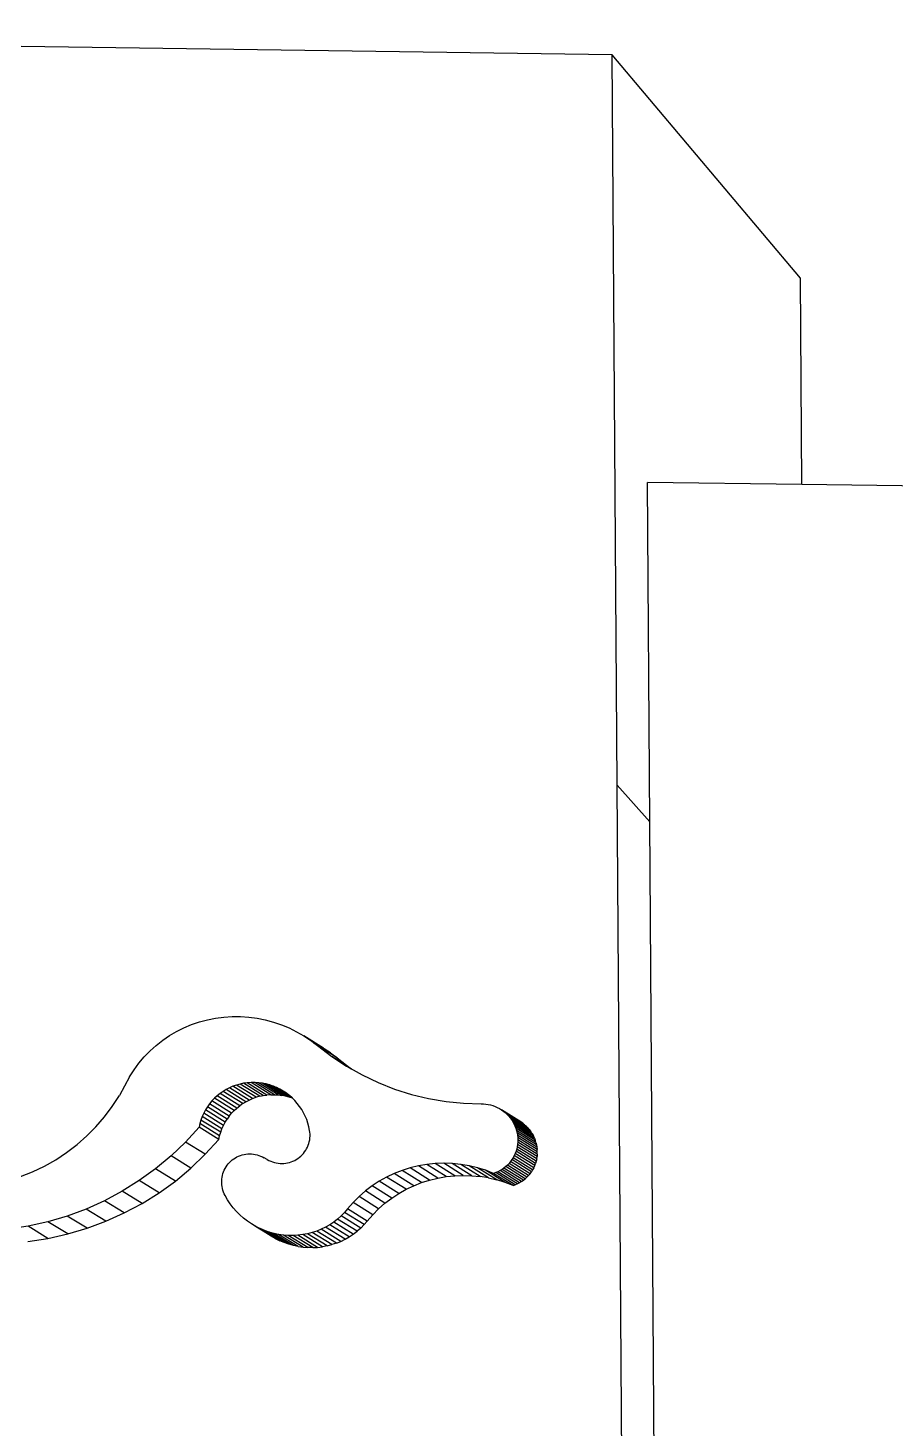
# Model space of a CAD drawing. Extents: x -106 to 80, y -44 to 65.
# Drawn here: x -54.464 to -51.971, y 42.294 to 46.314 of the extents above; entities that cross this region are included whole.
import ezdxf

# ---------------------------------------------------------------- set-up
doc = ezdxf.new("R2010")
doc.units = 0
doc.layers.get('0').update_dxf_attribs({"linetype": 'CONTINUOUS'})

msp = doc.modelspace()

# ---------------------------------------------------------------- linework, layer by layer
for p, q in [((-52.7866, 46.2374), (-58.3409, 46.314)), ((-52.7719, 44.1393), (-52.7866, 46.2374)), ((-52.2456, 45.5956), (-52.7866, 46.2374)), ((-52.2415, 45.0031), (-52.2456, 45.5956)), ((-52.6785, 44.0344), (-52.6853, 45.0091)), ((-52.2415, 45.0031), (-52.6853, 45.0091)), ((-51.7013, 44.9959), (-52.2415, 45.0031)), ((-52.7541, 41.5913), (-52.7719, 44.1393)), ((-52.6785, 44.0344), (-52.7719, 44.1393)), ((-52.6607, 41.4937), (-52.6785, 44.0344)), ((-53.9713, 43.4598), (-53.9483, 43.466)), ((-53.9483, 43.466), (-53.9249, 43.4707)), ((-53.9249, 43.4707), (-53.9012, 43.4738)), ((-53.9012, 43.4738), (-53.8774, 43.4753)), ((-53.8774, 43.4753), (-53.8534, 43.4753)), ((-53.8534, 43.4753), (-53.8295, 43.4737)), ((-53.8295, 43.4737), (-53.8057, 43.4705)), ((-53.8057, 43.4705), (-53.7822, 43.4657)), ((-53.7822, 43.4657), (-53.759, 43.4595)), ((-54.0574, 43.4203), (-54.0369, 43.4323)), ((-54.0369, 43.4323), (-54.0157, 43.4429)), ((-54.0157, 43.4429), (-53.9938, 43.4521)), ((-53.9938, 43.4521), (-53.9713, 43.4598)), ((-53.759, 43.4595), (-53.7362, 43.4517)), ((-53.7362, 43.4517), (-53.7139, 43.4424)), ((-53.7139, 43.4424), (-53.6923, 43.4317)), ((-53.6923, 43.4317), (-53.6714, 43.4197)), ((-54.1132, 43.3765), (-54.0956, 43.3923)), ((-54.0956, 43.3923), (-54.0769, 43.407)), ((-54.0769, 43.407), (-54.0574, 43.4203)), ((-53.6714, 43.4197), (-53.6514, 43.4063)), ((-53.6151, 43.3843), (-53.6714, 43.4197)), ((-53.6514, 43.4063), (-53.6497, 43.405)), ((-53.6314, 43.3937), (-53.6514, 43.4063)), ((-53.636, 43.3964), (-53.6497, 43.405)), ((-53.6497, 43.405), (-53.643, 43.3998)), ((-53.643, 43.3998), (-53.636, 43.3964)), ((-53.643, 43.3998), (-53.6322, 43.3916)), ((-53.636, 43.3964), (-53.6314, 43.3937)), ((-53.6322, 43.3916), (-53.5916, 43.3606)), ((-53.5759, 43.3563), (-53.6322, 43.3916)), ((-53.595, 43.3709), (-53.6314, 43.3937)), ((-53.6314, 43.3937), (-53.6151, 43.3843)), ((-53.6151, 43.3843), (-53.595, 43.3709)), ((-54.1591, 43.3224), (-54.145, 43.3415)), ((-54.145, 43.3415), (-54.1297, 43.3595)), ((-54.1297, 43.3595), (-54.1132, 43.3765)), ((-53.595, 43.3709), (-53.5759, 43.3563)), ((-53.5916, 43.3606), (-53.549, 43.3326)), ((-53.5353, 43.3253), (-53.5916, 43.3606)), ((-53.5759, 43.3563), (-53.5353, 43.3253)), ((-54.1718, 43.3025), (-54.2013, 43.2488)), ((-54.1718, 43.3025), (-54.1591, 43.3224)), ((-53.549, 43.3326), (-53.5303, 43.322)), ((-53.5353, 43.3253), (-53.5303, 43.322)), ((-53.5303, 43.322), (-53.5046, 43.3075)), ((-53.5046, 43.3075), (-53.4586, 43.2856)), ((-53.9036, 43.2603), (-53.9123, 43.2543)), ((-53.8945, 43.2658), (-53.9036, 43.2603)), ((-53.847, 43.2251), (-53.9036, 43.2603)), ((-53.885, 43.2707), (-53.8945, 43.2658)), ((-53.8379, 43.2306), (-53.8945, 43.2658)), ((-53.8752, 43.2749), (-53.885, 43.2707)), ((-53.8285, 43.2355), (-53.885, 43.2707)), ((-53.8652, 43.2784), (-53.8752, 43.2749)), ((-53.8187, 43.2397), (-53.8752, 43.2749)), ((-53.8549, 43.2813), (-53.8652, 43.2784)), ((-53.8087, 43.2432), (-53.8652, 43.2784)), ((-53.8445, 43.2835), (-53.8549, 43.2813)), ((-53.7984, 43.2461), (-53.8549, 43.2813)), ((-53.8339, 43.2849), (-53.8445, 43.2835)), ((-53.788, 43.2482), (-53.8445, 43.2835)), ((-53.8232, 43.2857), (-53.8339, 43.2849)), ((-53.7774, 43.2497), (-53.8339, 43.2849)), ((-53.8125, 43.2858), (-53.8232, 43.2857)), ((-53.7667, 43.2505), (-53.8232, 43.2857)), ((-53.8018, 43.2851), (-53.8125, 43.2858)), ((-53.756, 43.2505), (-53.8125, 43.2858)), ((-53.7911, 43.2837), (-53.8018, 43.2851)), ((-53.7453, 43.2499), (-53.8018, 43.2851)), ((-53.7806, 43.2817), (-53.7911, 43.2837)), ((-53.7347, 43.2485), (-53.7911, 43.2837)), ((-53.7702, 43.2789), (-53.7806, 43.2817)), ((-53.7241, 43.2464), (-53.7806, 43.2817)), ((-53.7599, 43.2755), (-53.7702, 43.2789)), ((-53.7137, 43.2437), (-53.7702, 43.2789)), ((-53.75, 43.2714), (-53.7599, 43.2755)), ((-53.7043, 43.2408), (-53.7599, 43.2755)), ((-53.7403, 43.2666), (-53.75, 43.2714)), ((-53.7125, 43.248), (-53.75, 43.2714)), ((-53.7309, 43.2612), (-53.7403, 43.2666)), ((-53.7212, 43.2547), (-53.7403, 43.2666)), ((-53.7219, 43.2552), (-53.7309, 43.2612)), ((-53.4586, 43.2856), (-53.4112, 43.2669)), ((-53.4112, 43.2669), (-53.3627, 43.2516)), ((-54.2216, 43.2173), (-54.2013, 43.2488)), ((-53.9424, 43.2245), (-53.9485, 43.2159)), ((-53.9356, 43.2327), (-53.9424, 43.2245)), ((-53.8858, 43.1894), (-53.9424, 43.2245)), ((-53.9283, 43.2404), (-53.9356, 43.2327)), ((-53.879, 43.1975), (-53.9356, 43.2327)), ((-53.9205, 43.2476), (-53.9283, 43.2404)), ((-53.8717, 43.2052), (-53.9283, 43.2404)), ((-53.9123, 43.2543), (-53.9205, 43.2476)), ((-53.8639, 43.2124), (-53.9205, 43.2476)), ((-53.8557, 43.2191), (-53.9123, 43.2543)), ((-53.847, 43.2251), (-53.8557, 43.2191)), ((-53.847, 43.2251), (-53.8379, 43.2306)), ((-53.8379, 43.2306), (-53.8285, 43.2355)), ((-53.8285, 43.2355), (-53.8187, 43.2397)), ((-53.8187, 43.2397), (-53.8087, 43.2432)), ((-53.7984, 43.2461), (-53.8087, 43.2432)), ((-53.7984, 43.2461), (-53.788, 43.2482)), ((-53.788, 43.2482), (-53.7774, 43.2497)), ((-53.7667, 43.2505), (-53.7774, 43.2497)), ((-53.7667, 43.2505), (-53.756, 43.2505)), ((-53.756, 43.2505), (-53.7453, 43.2499)), ((-53.7453, 43.2499), (-53.7347, 43.2485)), ((-53.7241, 43.2464), (-53.7347, 43.2485)), ((-53.7137, 43.2437), (-53.7241, 43.2464)), ((-53.7212, 43.2547), (-53.7219, 43.2552)), ((-53.7133, 43.2487), (-53.7212, 43.2547)), ((-53.704, 43.2404), (-53.7137, 43.2437)), ((-53.7125, 43.248), (-53.7133, 43.2487)), ((-53.7051, 43.2416), (-53.7125, 43.248)), ((-53.7043, 43.2408), (-53.7051, 43.2416)), ((-53.704, 43.2404), (-53.7043, 43.2408)), ((-53.6975, 43.2339), (-53.704, 43.2404)), ((-53.6903, 43.2258), (-53.6975, 43.2339)), ((-53.6837, 43.2173), (-53.6903, 43.2258)), ((-53.3627, 43.2516), (-53.3134, 43.2396)), ((-53.3134, 43.2396), (-53.2633, 43.2312)), ((-53.2633, 43.2312), (-53.2129, 43.2262)), ((-53.2129, 43.2262), (-53.1623, 43.2248)), ((-53.1623, 43.2248), (-53.1556, 43.2247)), ((-53.1556, 43.2247), (-53.1488, 43.224)), ((-53.1488, 43.224), (-53.1421, 43.223)), ((-53.1421, 43.223), (-53.1354, 43.2215)), ((-53.1354, 43.2215), (-53.1289, 43.2195)), ((-54.2685, 43.1588), (-54.244, 43.1872)), ((-54.244, 43.1872), (-54.2216, 43.2173)), ((-53.9634, 43.1878), (-53.9671, 43.1778)), ((-53.9591, 43.1975), (-53.9634, 43.1878)), ((-53.9068, 43.1527), (-53.9634, 43.1878)), ((-53.9541, 43.2069), (-53.9591, 43.1975)), ((-53.9025, 43.1624), (-53.9591, 43.1975)), ((-53.9485, 43.2159), (-53.9541, 43.2069)), ((-53.8975, 43.1717), (-53.9541, 43.2069)), ((-53.8919, 43.1808), (-53.9485, 43.2159)), ((-53.8975, 43.1717), (-53.8919, 43.1808)), ((-53.8858, 43.1894), (-53.8919, 43.1808)), ((-53.8858, 43.1894), (-53.879, 43.1975)), ((-53.879, 43.1975), (-53.8717, 43.2052)), ((-53.8717, 43.2052), (-53.8639, 43.2124)), ((-53.8639, 43.2124), (-53.8557, 43.2191)), ((-53.6777, 43.2083), (-53.6837, 43.2173)), ((-53.6722, 43.199), (-53.6777, 43.2083)), ((-53.6674, 43.1893), (-53.6722, 43.199)), ((-53.6633, 43.1794), (-53.6674, 43.1893)), ((-53.1289, 43.2195), (-53.1225, 43.2172)), ((-53.1225, 43.2172), (-53.1163, 43.2144)), ((-53.1163, 43.2144), (-53.1102, 43.2112)), ((-53.1102, 43.2112), (-53.1044, 43.2077)), ((-53.0486, 43.1725), (-53.1044, 43.2077)), ((-53.1044, 43.2077), (-53.1029, 43.2066)), ((-53.0544, 43.1761), (-53.1029, 43.2066)), ((-53.1029, 43.2066), (-53.0988, 43.2037)), ((-53.0988, 43.2037), (-53.0969, 43.2022)), ((-53.0573, 43.1776), (-53.0988, 43.2037)), ((-53.0605, 43.1793), (-53.0969, 43.2022)), ((-53.0969, 43.2022), (-53.0934, 43.1994)), ((-53.0934, 43.1994), (-53.0915, 43.1977)), ((-53.0638, 43.1807), (-53.0934, 43.1994)), ((-53.0667, 43.182), (-53.0915, 43.1977)), ((-53.0915, 43.1977), (-53.0884, 43.1948)), ((-53.0884, 43.1948), (-53.0866, 43.1929)), ((-53.0702, 43.1833), (-53.0884, 43.1948)), ((-53.0731, 43.1844), (-53.0866, 43.1929)), ((-53.0866, 43.1929), (-53.0837, 43.1898)), ((-53.0837, 43.1898), (-53.0793, 43.1846)), ((-53.0767, 43.1855), (-53.0837, 43.1898)), ((-53.0793, 43.1846), (-53.0752, 43.1791)), ((-53.0235, 43.1495), (-53.0793, 43.1846)), ((-53.0767, 43.1855), (-53.0731, 43.1844)), ((-53.0279, 43.1547), (-53.0767, 43.1855)), ((-53.0731, 43.1844), (-53.0702, 43.1833)), ((-53.0327, 43.1597), (-53.0702, 43.1833)), ((-53.0702, 43.1833), (-53.0667, 43.182)), ((-53.0667, 43.182), (-53.0638, 43.1807)), ((-53.0377, 43.1643), (-53.0638, 43.1807)), ((-53.0638, 43.1807), (-53.0605, 43.1793)), ((-54.2948, 43.1322), (-54.2685, 43.1588)), ((-53.9723, 43.1572), (-54.0112, 43.1146)), ((-53.97, 43.1676), (-53.9723, 43.1572)), ((-53.9157, 43.1221), (-53.9723, 43.1572)), ((-53.9671, 43.1778), (-53.97, 43.1676)), ((-53.9134, 43.1325), (-53.97, 43.1676)), ((-53.9104, 43.1427), (-53.9671, 43.1778)), ((-53.9134, 43.1325), (-53.9104, 43.1427)), ((-53.9104, 43.1427), (-53.9068, 43.1527)), ((-53.9068, 43.1527), (-53.9025, 43.1624)), ((-53.9025, 43.1624), (-53.8975, 43.1717)), ((-53.6598, 43.1692), (-53.6633, 43.1794)), ((-53.657, 43.1588), (-53.6598, 43.1692)), ((-53.6549, 43.1483), (-53.657, 43.1588)), ((-53.6541, 43.1429), (-53.6549, 43.1483)), ((-53.6538, 43.1374), (-53.6541, 43.1429)), ((-53.0752, 43.1791), (-53.0716, 43.1733)), ((-53.0195, 43.144), (-53.0752, 43.1791)), ((-53.0716, 43.1733), (-53.0683, 43.1673)), ((-53.0158, 43.1382), (-53.0716, 43.1733)), ((-53.0683, 43.1673), (-53.0654, 43.1611)), ((-53.0125, 43.1322), (-53.0683, 43.1673)), ((-53.0654, 43.1611), (-53.0629, 43.1548)), ((-53.0096, 43.1261), (-53.0654, 43.1611)), ((-53.0629, 43.1548), (-53.0608, 43.1483)), ((-53.0072, 43.1197), (-53.0629, 43.1548)), ((-53.0608, 43.1483), (-53.0592, 43.1417)), ((-53.0051, 43.1132), (-53.0608, 43.1483)), ((-53.0605, 43.1793), (-53.0573, 43.1776)), ((-53.0592, 43.1417), (-53.058, 43.135)), ((-53.0035, 43.1066), (-53.0592, 43.1417)), ((-53.043, 43.1686), (-53.0573, 43.1776)), ((-53.0573, 43.1776), (-53.0544, 43.1761)), ((-53.0544, 43.1761), (-53.0486, 43.1725)), ((-53.0486, 43.1725), (-53.043, 43.1686)), ((-53.043, 43.1686), (-53.0377, 43.1643)), ((-53.0377, 43.1643), (-53.0327, 43.1597)), ((-53.0327, 43.1597), (-53.0279, 43.1547)), ((-53.0235, 43.1495), (-53.0279, 43.1547)), ((-53.0235, 43.1495), (-53.0195, 43.144)), ((-53.0158, 43.1382), (-53.0195, 43.144)), ((-54.3527, 43.0846), (-54.3229, 43.1074)), ((-54.3229, 43.1074), (-54.2948, 43.1322)), ((-54.0112, 43.1146), (-54.0529, 43.0747)), ((-53.9546, 43.0795), (-54.0112, 43.1146)), ((-53.9546, 43.0795), (-53.9157, 43.1221)), ((-53.9157, 43.1221), (-53.9134, 43.1325)), ((-53.6636, 43.0957), (-53.6612, 43.1005)), ((-53.6612, 43.1005), (-53.6591, 43.1055)), ((-53.6591, 43.1055), (-53.6573, 43.1106)), ((-53.6573, 43.1106), (-53.6559, 43.1158)), ((-53.6559, 43.1158), (-53.6548, 43.1212)), ((-53.6548, 43.1212), (-53.6541, 43.1266)), ((-53.6541, 43.1266), (-53.6538, 43.132)), ((-53.6538, 43.132), (-53.6538, 43.1374)), ((-53.0588, 43.1013), (-53.0602, 43.0947)), ((-53.0577, 43.108), (-53.0588, 43.1013)), ((-53.003, 43.0663), (-53.0588, 43.1013)), ((-53.058, 43.135), (-53.0573, 43.1283)), ((-53.0023, 43.0999), (-53.058, 43.135)), ((-53.0571, 43.1147), (-53.0577, 43.108)), ((-53.002, 43.073), (-53.0577, 43.108)), ((-53.0573, 43.1283), (-53.057, 43.1215)), ((-53.0015, 43.0932), (-53.0573, 43.1283)), ((-53.057, 43.1215), (-53.0571, 43.1147)), ((-53.0014, 43.0797), (-53.0571, 43.1147)), ((-53.0012, 43.0864), (-53.057, 43.1215)), ((-53.0158, 43.1382), (-53.0125, 43.1322)), ((-53.0096, 43.1261), (-53.0125, 43.1322)), ((-53.0096, 43.1261), (-53.0072, 43.1197)), ((-53.0051, 43.1132), (-53.0072, 43.1197)), ((-53.0051, 43.1132), (-53.0035, 43.1066)), ((-53.0035, 43.1066), (-53.0023, 43.0999)), ((-53.0023, 43.0999), (-53.0015, 43.0932)), ((-54.4167, 43.0454), (-54.384, 43.0639)), ((-54.384, 43.0639), (-54.3527, 43.0846)), ((-54.0529, 43.0747), (-54.0973, 43.0378)), ((-53.9962, 43.0397), (-54.0529, 43.0747)), ((-53.9962, 43.0397), (-53.9546, 43.0795)), ((-53.885, 43.0561), (-53.8812, 43.0598)), ((-53.8812, 43.0598), (-53.8771, 43.0633)), ((-53.8771, 43.0633), (-53.8728, 43.0665)), ((-53.8728, 43.0665), (-53.8683, 43.0693)), ((-53.8683, 43.0693), (-53.8636, 43.0719)), ((-53.8636, 43.0719), (-53.8588, 43.0742)), ((-53.8588, 43.0742), (-53.8538, 43.0761)), ((-53.8538, 43.0761), (-53.8486, 43.0777)), ((-53.8486, 43.0777), (-53.8434, 43.079)), ((-53.8434, 43.079), (-53.8381, 43.0799)), ((-53.8381, 43.0799), (-53.8328, 43.0805)), ((-53.8328, 43.0805), (-53.8274, 43.0807)), ((-53.8274, 43.0807), (-53.822, 43.0805)), ((-53.822, 43.0805), (-53.8166, 43.08)), ((-53.8166, 43.08), (-53.8113, 43.0792)), ((-53.8113, 43.0792), (-53.806, 43.078)), ((-53.806, 43.078), (-53.8008, 43.0765)), ((-53.8008, 43.0765), (-53.7957, 43.0746)), ((-53.7957, 43.0746), (-53.7907, 43.0724)), ((-53.7907, 43.0724), (-53.7859, 43.0699)), ((-53.7765, 43.0642), (-53.7859, 43.0699)), ((-53.7765, 43.0642), (-53.7717, 43.0617)), ((-53.7717, 43.0617), (-53.7666, 43.0595)), ((-53.7666, 43.0595), (-53.7615, 43.0576)), ((-53.7079, 43.058), (-53.7028, 43.0599)), ((-53.7028, 43.0599), (-53.6979, 43.0622)), ((-53.6979, 43.0622), (-53.6932, 43.0648)), ((-53.6932, 43.0648), (-53.6886, 43.0678)), ((-53.6886, 43.0678), (-53.6843, 43.071)), ((-53.6843, 43.071), (-53.6802, 43.0745)), ((-53.6802, 43.0745), (-53.6763, 43.0783)), ((-53.6763, 43.0783), (-53.6727, 43.0823)), ((-53.6727, 43.0823), (-53.6694, 43.0865)), ((-53.6694, 43.0865), (-53.6663, 43.091)), ((-53.6663, 43.091), (-53.6636, 43.0957)), ((-53.074, 43.0642), (-53.0779, 43.0588)), ((-53.0704, 43.0699), (-53.074, 43.0642)), ((-53.0182, 43.0292), (-53.074, 43.0642)), ((-53.0673, 43.0758), (-53.0704, 43.0699)), ((-53.0147, 43.0349), (-53.0704, 43.0699)), ((-53.0645, 43.082), (-53.0673, 43.0758)), ((-53.0115, 43.0408), (-53.0673, 43.0758)), ((-53.0622, 43.0883), (-53.0645, 43.082)), ((-53.0088, 43.047), (-53.0645, 43.082)), ((-53.0602, 43.0947), (-53.0622, 43.0883)), ((-53.0064, 43.0533), (-53.0622, 43.0883)), ((-53.0045, 43.0597), (-53.0602, 43.0947)), ((-53.0045, 43.0597), (-53.0064, 43.0533)), ((-53.003, 43.0663), (-53.0045, 43.0597)), ((-53.003, 43.0663), (-53.002, 43.073)), ((-53.0014, 43.0797), (-53.002, 43.073)), ((-53.0012, 43.0864), (-53.0015, 43.0932)), ((-53.0014, 43.0797), (-53.0012, 43.0864)), ((-54.4856, 43.0154), (-54.4506, 43.0292)), ((-54.4506, 43.0292), (-54.4167, 43.0454)), ((-54.0973, 43.0378), (-54.144, 43.0039)), ((-54.0405, 43.0028), (-54.0973, 43.0378)), ((-54.0405, 43.0028), (-53.9962, 43.0397)), ((-53.9063, 43.0137), (-53.9052, 43.019)), ((-53.9052, 43.019), (-53.9038, 43.0242)), ((-53.9038, 43.0242), (-53.9021, 43.0292)), ((-53.9021, 43.0292), (-53.9, 43.0342)), ((-53.9, 43.0342), (-53.8976, 43.0389)), ((-53.8976, 43.0389), (-53.8949, 43.0435)), ((-53.8949, 43.0435), (-53.8919, 43.0479)), ((-53.8919, 43.0479), (-53.8886, 43.0521)), ((-53.8886, 43.0521), (-53.885, 43.0561)), ((-53.7615, 43.0576), (-53.7562, 43.056)), ((-53.7562, 43.056), (-53.7509, 43.0548)), ((-53.7509, 43.0548), (-53.7454, 43.054)), ((-53.7454, 43.054), (-53.74, 43.0535)), ((-53.74, 43.0535), (-53.7345, 43.0533)), ((-53.7345, 43.0533), (-53.7291, 43.0536)), ((-53.7291, 43.0536), (-53.7237, 43.0541)), ((-53.7237, 43.0541), (-53.7183, 43.0551)), ((-53.7183, 43.0551), (-53.713, 43.0563)), ((-53.713, 43.0563), (-53.7079, 43.058)), ((-53.4122, 43.0244), (-53.4341, 43.014)), ((-53.3896, 43.0333), (-53.4122, 43.0244)), ((-53.3561, 42.9895), (-53.4122, 43.0244)), ((-53.3664, 43.0407), (-53.3896, 43.0333)), ((-53.3335, 42.9984), (-53.3896, 43.0333)), ((-53.3428, 43.0464), (-53.3664, 43.0407)), ((-53.3104, 43.0057), (-53.3664, 43.0407)), ((-53.3188, 43.0506), (-53.3428, 43.0464)), ((-53.2868, 43.0114), (-53.3428, 43.0464)), ((-53.2945, 43.0531), (-53.3188, 43.0506)), ((-53.2628, 43.0156), (-53.3188, 43.0506)), ((-53.2701, 43.0539), (-53.2945, 43.0531)), ((-53.2385, 43.0181), (-53.2945, 43.0531)), ((-53.2456, 43.0531), (-53.2701, 43.0539)), ((-53.2141, 43.0189), (-53.2701, 43.0539)), ((-53.2213, 43.0506), (-53.2456, 43.0531)), ((-53.1897, 43.0181), (-53.2456, 43.0531)), ((-53.2385, 43.0181), (-53.2141, 43.0189)), ((-53.1971, 43.0466), (-53.2213, 43.0506)), ((-53.1654, 43.0157), (-53.2213, 43.0506)), ((-53.2141, 43.0189), (-53.1897, 43.0181)), ((-53.1732, 43.0408), (-53.1971, 43.0466)), ((-53.1412, 43.0116), (-53.1971, 43.0466)), ((-53.1497, 43.0336), (-53.1732, 43.0408)), ((-53.1174, 43.0059), (-53.1732, 43.0408)), ((-53.1268, 43.0247), (-53.1497, 43.0336)), ((-53.0939, 42.9986), (-53.1497, 43.0336)), ((-53.1204, 43.0269), (-53.1268, 43.0247)), ((-53.071, 42.9897), (-53.1268, 43.0247)), ((-53.1142, 43.0296), (-53.1204, 43.0269)), ((-53.0646, 42.992), (-53.1204, 43.0269)), ((-53.1082, 43.0327), (-53.1142, 43.0296)), ((-53.0585, 42.9947), (-53.1142, 43.0296)), ((-53.1025, 43.0362), (-53.1082, 43.0327)), ((-53.0525, 42.9977), (-53.1082, 43.0327)), ((-53.097, 43.04), (-53.1025, 43.0362)), ((-53.0467, 43.0012), (-53.1025, 43.0362)), ((-53.0917, 43.0442), (-53.097, 43.04)), ((-53.0412, 43.005), (-53.097, 43.04)), ((-53.0868, 43.0487), (-53.0917, 43.0442)), ((-53.036, 43.0092), (-53.0917, 43.0442)), ((-53.0822, 43.0536), (-53.0868, 43.0487)), ((-53.0311, 43.0138), (-53.0868, 43.0487)), ((-53.0779, 43.0588), (-53.0822, 43.0536)), ((-53.0264, 43.0186), (-53.0822, 43.0536)), ((-53.0222, 43.0238), (-53.0779, 43.0588)), ((-53.0264, 43.0186), (-53.0222, 43.0238)), ((-53.0222, 43.0238), (-53.0182, 43.0292)), ((-53.0147, 43.0349), (-53.0182, 43.0292)), ((-53.0115, 43.0408), (-53.0147, 43.0349)), ((-53.0115, 43.0408), (-53.0088, 43.047)), ((-53.0088, 43.047), (-53.0064, 43.0533)), ((-54.144, 43.0039), (-54.193, 42.9733)), ((-54.0872, 42.969), (-54.144, 43.0039)), ((-54.0872, 42.969), (-54.0405, 43.0028)), ((-53.9074, 43.0031), (-53.907, 43.0084)), ((-53.9074, 42.9977), (-53.9074, 43.0031)), ((-53.907, 42.9923), (-53.9074, 42.9977)), ((-53.907, 43.0084), (-53.9063, 43.0137)), ((-53.9063, 42.9869), (-53.907, 42.9923)), ((-53.9053, 42.9816), (-53.9063, 42.9869)), ((-53.9039, 42.9764), (-53.9053, 42.9816)), ((-53.4755, 42.9889), (-53.4947, 42.9742)), ((-53.4552, 43.0022), (-53.4755, 42.9889)), ((-53.4193, 42.9539), (-53.4755, 42.9889)), ((-53.4341, 43.014), (-53.4552, 43.0022)), ((-53.3991, 42.9672), (-53.4552, 43.0022)), ((-53.378, 42.9791), (-53.4341, 43.014)), ((-53.3991, 42.9672), (-53.378, 42.9791)), ((-53.378, 42.9791), (-53.3561, 42.9895)), ((-53.3561, 42.9895), (-53.3335, 42.9984)), ((-53.3335, 42.9984), (-53.3104, 43.0057)), ((-53.3104, 43.0057), (-53.2868, 43.0114)), ((-53.2868, 43.0114), (-53.2628, 43.0156)), ((-53.2628, 43.0156), (-53.2385, 43.0181)), ((-53.1897, 43.0181), (-53.1654, 43.0157)), ((-53.1412, 43.0116), (-53.1654, 43.0157)), ((-53.1412, 43.0116), (-53.1174, 43.0059)), ((-53.0939, 42.9986), (-53.1174, 43.0059)), ((-53.071, 42.9897), (-53.0939, 42.9986)), ((-53.071, 42.9897), (-53.0646, 42.992)), ((-53.0585, 42.9947), (-53.0646, 42.992)), ((-53.0525, 42.9977), (-53.0585, 42.9947)), ((-53.0467, 43.0012), (-53.0525, 42.9977)), ((-53.0467, 43.0012), (-53.0412, 43.005)), ((-53.0412, 43.005), (-53.036, 43.0092)), ((-53.0311, 43.0138), (-53.036, 43.0092)), ((-53.0311, 43.0138), (-53.0264, 43.0186)), ((-54.244, 42.9461), (-54.2968, 42.9223)), ((-54.193, 42.9733), (-54.244, 42.9461)), ((-54.1871, 42.9112), (-54.244, 42.9461)), ((-54.1362, 42.9384), (-54.193, 42.9733)), ((-54.1362, 42.9384), (-54.0872, 42.969)), ((-53.9021, 42.9713), (-53.9039, 42.9764)), ((-53.9001, 42.9663), (-53.9021, 42.9713)), ((-53.8977, 42.9614), (-53.9001, 42.9663)), ((-53.8907, 42.9492), (-53.8977, 42.9614)), ((-53.8829, 42.9375), (-53.8907, 42.9492)), ((-53.53, 42.9411), (-53.5458, 42.9228)), ((-53.5129, 42.9583), (-53.53, 42.9411)), ((-53.4738, 42.9062), (-53.53, 42.9411)), ((-53.4947, 42.9742), (-53.5129, 42.9583)), ((-53.4568, 42.9234), (-53.5129, 42.9583)), ((-53.4386, 42.9393), (-53.4947, 42.9742)), ((-53.4568, 42.9234), (-53.4386, 42.9393)), ((-53.4386, 42.9393), (-53.4193, 42.9539)), ((-53.4193, 42.9539), (-53.3991, 42.9672)), ((-54.3512, 42.9022), (-54.4068, 42.8857)), ((-54.2968, 42.9223), (-54.3512, 42.9022)), ((-54.2941, 42.8673), (-54.3512, 42.9022)), ((-54.2399, 42.8874), (-54.2968, 42.9223)), ((-54.2399, 42.8874), (-54.1871, 42.9112)), ((-54.1871, 42.9112), (-54.1362, 42.9384)), ((-53.8744, 42.9263), (-53.8829, 42.9375)), ((-53.8652, 42.9157), (-53.8744, 42.9263)), ((-53.8553, 42.9057), (-53.8652, 42.9157)), ((-53.8448, 42.8963), (-53.8553, 42.9057)), ((-53.5646, 42.9026), (-53.5749, 42.8935)), ((-53.5549, 42.9124), (-53.5646, 42.9026)), ((-53.5083, 42.8678), (-53.5646, 42.9026)), ((-53.5458, 42.9228), (-53.5549, 42.9124)), ((-53.4986, 42.8776), (-53.5549, 42.9124)), ((-53.4896, 42.888), (-53.5458, 42.9228)), ((-53.4896, 42.888), (-53.4738, 42.9062)), ((-53.4738, 42.9062), (-53.4568, 42.9234)), ((-54.4635, 42.8731), (-54.5209, 42.8642)), ((-54.4068, 42.8857), (-54.4635, 42.8731)), ((-54.4063, 42.8382), (-54.4635, 42.8731)), ((-54.3497, 42.8509), (-54.4068, 42.8857)), ((-54.3497, 42.8509), (-54.2941, 42.8673)), ((-54.2941, 42.8673), (-54.2399, 42.8874)), ((-53.8337, 42.8877), (-53.8448, 42.8963)), ((-53.8221, 42.8798), (-53.8337, 42.8877)), ((-53.81, 42.8726), (-53.8221, 42.8798)), ((-53.7656, 42.8449), (-53.8221, 42.8798)), ((-53.7975, 42.8663), (-53.81, 42.8726)), ((-53.7708, 42.8485), (-53.81, 42.8726)), ((-53.7833, 42.8576), (-53.7975, 42.8663)), ((-53.7932, 42.8645), (-53.7975, 42.8663)), ((-53.7883, 42.8615), (-53.7932, 42.8645)), ((-53.7903, 42.8632), (-53.7932, 42.8645)), ((-53.7883, 42.8615), (-53.7903, 42.8632)), ((-53.7845, 42.8608), (-53.7903, 42.8632)), ((-53.7833, 42.8576), (-53.7883, 42.8615)), ((-53.7713, 42.8561), (-53.7845, 42.8608)), ((-53.7281, 42.826), (-53.7845, 42.8608)), ((-53.6345, 42.8592), (-53.6477, 42.8549)), ((-53.6217, 42.8645), (-53.6345, 42.8592)), ((-53.5782, 42.8244), (-53.6345, 42.8592)), ((-53.6093, 42.8705), (-53.6217, 42.8645)), ((-53.5654, 42.8296), (-53.6217, 42.8645)), ((-53.5973, 42.8774), (-53.6093, 42.8705)), ((-53.553, 42.8357), (-53.6093, 42.8705)), ((-53.5858, 42.8851), (-53.5973, 42.8774)), ((-53.5411, 42.8426), (-53.5973, 42.8774)), ((-53.5749, 42.8935), (-53.5858, 42.8851)), ((-53.5296, 42.8502), (-53.5858, 42.8851)), ((-53.5187, 42.8586), (-53.5749, 42.8935)), ((-53.5296, 42.8502), (-53.5187, 42.8586)), ((-53.5083, 42.8678), (-53.5187, 42.8586)), ((-53.5083, 42.8678), (-53.4986, 42.8776)), ((-53.4986, 42.8776), (-53.4896, 42.888)), ((-54.4638, 42.8294), (-54.4063, 42.8382)), ((-54.4063, 42.8382), (-54.3497, 42.8509)), ((-53.741, 42.8315), (-53.7833, 42.8576)), ((-53.7578, 42.8524), (-53.7713, 42.8561)), ((-53.7149, 42.8213), (-53.7713, 42.8561)), ((-53.7656, 42.8449), (-53.7708, 42.8485)), ((-53.7535, 42.8378), (-53.7708, 42.8485)), ((-53.7535, 42.8378), (-53.7656, 42.8449)), ((-53.7441, 42.8495), (-53.7578, 42.8524)), ((-53.7014, 42.8176), (-53.7578, 42.8524)), ((-53.7535, 42.8378), (-53.741, 42.8315)), ((-53.7303, 42.8475), (-53.7441, 42.8495)), ((-53.6877, 42.8147), (-53.7441, 42.8495)), ((-53.7281, 42.826), (-53.741, 42.8315)), ((-53.7164, 42.8465), (-53.7303, 42.8475)), ((-53.6739, 42.8127), (-53.7303, 42.8475)), ((-53.7149, 42.8213), (-53.7281, 42.826)), ((-53.7024, 42.8463), (-53.7164, 42.8465)), ((-53.66, 42.8117), (-53.7164, 42.8465)), ((-53.7014, 42.8176), (-53.7149, 42.8213)), ((-53.6885, 42.8471), (-53.7024, 42.8463)), ((-53.6461, 42.8115), (-53.7024, 42.8463)), ((-53.6747, 42.8488), (-53.6885, 42.8471)), ((-53.6322, 42.8123), (-53.6885, 42.8471)), ((-53.6611, 42.8514), (-53.6747, 42.8488)), ((-53.6184, 42.814), (-53.6747, 42.8488)), ((-53.6477, 42.8549), (-53.6611, 42.8514)), ((-53.6048, 42.8166), (-53.6611, 42.8514)), ((-53.5914, 42.8201), (-53.6477, 42.8549)), ((-53.6048, 42.8166), (-53.5914, 42.8201)), ((-53.5782, 42.8244), (-53.5914, 42.8201)), ((-53.5782, 42.8244), (-53.5654, 42.8296)), ((-53.5654, 42.8296), (-53.553, 42.8357)), ((-53.553, 42.8357), (-53.5411, 42.8426)), ((-53.5411, 42.8426), (-53.5296, 42.8502)), ((-53.6877, 42.8147), (-53.7014, 42.8176)), ((-53.6877, 42.8147), (-53.6739, 42.8127)), ((-53.6739, 42.8127), (-53.66, 42.8117)), ((-53.6461, 42.8115), (-53.66, 42.8117)), ((-53.6461, 42.8115), (-53.6322, 42.8123)), ((-53.6322, 42.8123), (-53.6184, 42.814)), ((-53.6048, 42.8166), (-53.6184, 42.814))]:
    msp.add_line(p, q)

doc.saveas('drawing.dxf')
